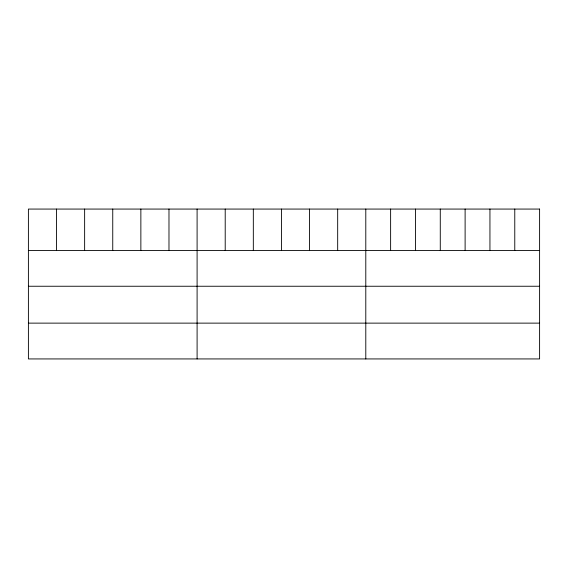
<?xml version="1.0" encoding="UTF-8"?>
<svg xmlns="http://www.w3.org/2000/svg" width="568" height="568" viewBox="0 0 568 568"><rect width="100%" height="100%" fill="white"/><g stroke="black" fill="none" stroke-linecap="round" stroke-linejoin="round"><path stroke-width="0.85" d="M28.4 250.445L539.6 250.445M28.4 286.244L539.6 286.244M28.4 323.128L539.6 323.128M514.771 209.067L514.771 250.445M489.943 209.067L489.943 250.445M465.114 209.067L465.114 250.445M440.278 209.067L440.278 250.445M415.449 209.067L415.449 250.445M390.621 209.067L390.621 250.445M365.792 209.067L365.792 358.933M337.676 209.067L337.676 250.445M309.56 209.067L309.56 250.445M281.444 209.067L281.444 250.445M253.328 209.067L253.328 250.445M225.212 209.067L225.212 250.445M197.096 209.067L197.096 358.933M168.98 209.067L168.98 250.445M140.864 209.067L140.864 250.445M112.748 209.067L112.748 250.445M84.632 209.067L84.632 250.445M56.516 209.067L56.516 250.445M539.6 209.067L28.4 209.067L28.4 358.933L539.6 358.933L539.6 209.067"/></g></svg>
